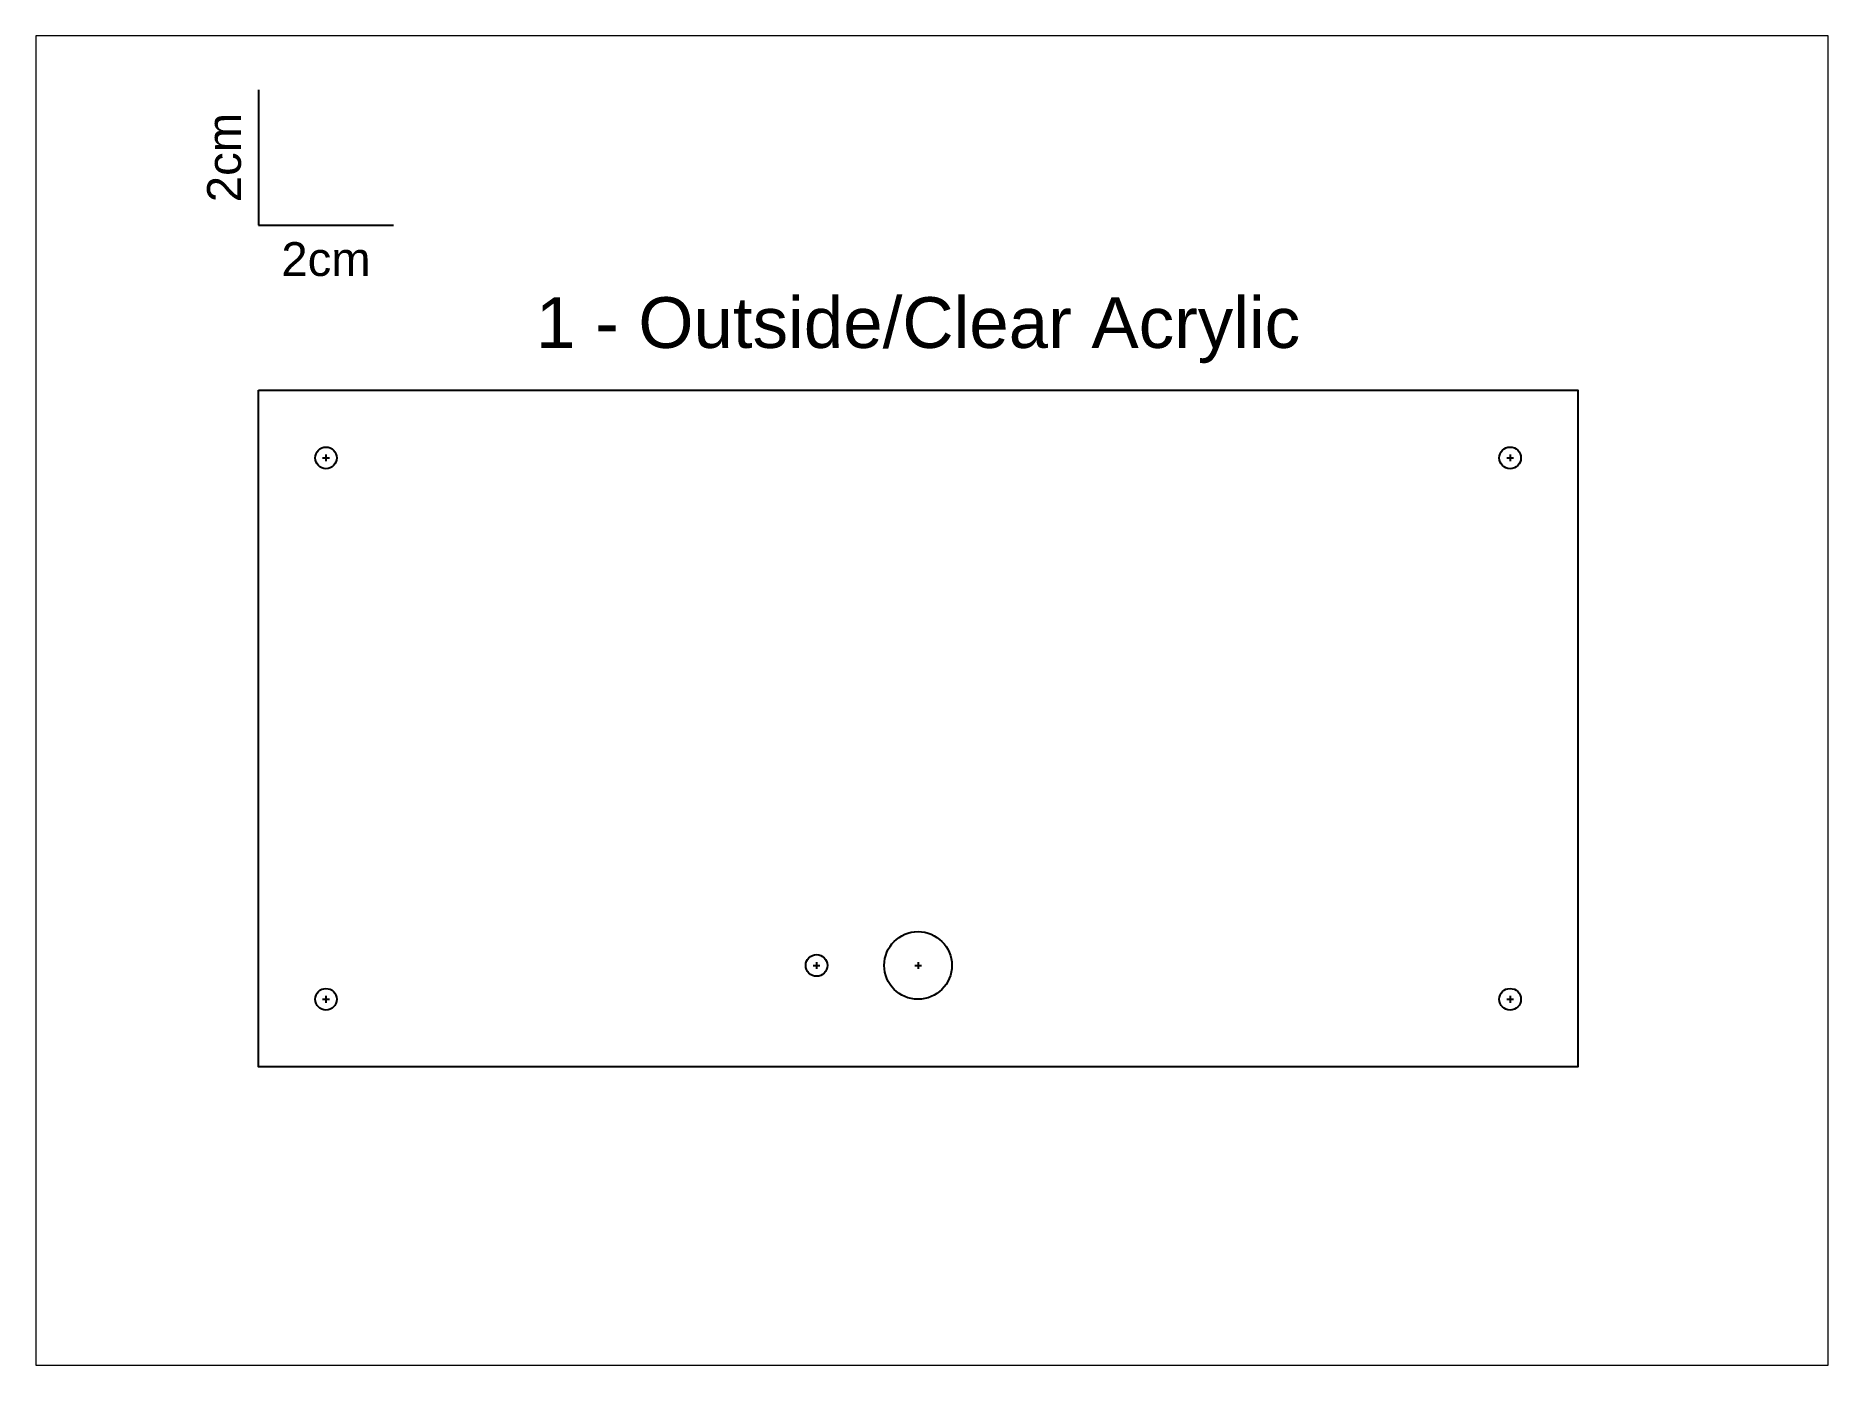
# Paper-space layout 'Layer1' of a CAD drawing. Header units: inches. Extents: x 0.1 to 10.5, y 0.2 to 7.9.
# The model-space entities are those that its viewports show. They can reach past a viewport. Long polylines and large blocks are cut down to what shows.
import ezdxf
from ezdxf.enums import TextEntityAlignment as Align

# ---------------------------------------------------------------- set-up
doc = ezdxf.new("R2010")
doc.units = ezdxf.units.IN
doc.header["$MEASUREMENT"] = 0
for name, color, linetype in [('Annotation', 253, 'Continuous'), ('centerline', 4, 'Continuous'), ('part', 2, 'Continuous')]:
    doc.layers.add(name, color=color, linetype=linetype)
doc.styles.get("Standard").update_dxf_attribs({"font": 'arial.ttf'})

# ---------------------------------------------------------------- blocks, each defined once
blk = doc.blocks.new('layer1')
at = {"layer": 'centerline'}
for p, q in [((0.95, -1), (1.05, -1)), ((1, -0.95), (1, -1.05)), ((18.45, -1), (18.55, -1)), ((18.5, -0.95), (18.5, -1.05)), ((8.25, -8.45), (8.25, -8.55)), ((9.75, -8.45), (9.75, -8.55)), ((8.2, -8.5), (8.3, -8.5)), ((9.7, -8.5), (9.8, -8.5)), ((0.95, -9), (1.05, -9)), ((1, -8.95), (1, -9.05)), ((18.45, -9), (18.55, -9)), ((18.5, -8.95), (18.5, -9.05))]:
    blk.add_line(p, q, dxfattribs=at)
at = {"layer": 'part'}
blk.add_lwpolyline([(0, 0), (19.5, 0), (19.5, -10), (0, -10)], close=True, dxfattribs=at)
for centre, radius in [((1, -1), 0.16), ((18.5, -1), 0.16), ((9.75, -8.5), 0.5), ((8.25, -8.5), 0.16), ((1, -9), 0.16), ((18.5, -9), 0.16)]:
    blk.add_circle(centre, radius, dxfattribs=at)
at = {"layer": 'Annotation'}
blk.add_text('1 - Outside/Clear Acrylic', height=0.75, dxfattribs=at).set_placement((9.75, 1), align=Align.MIDDLE_CENTER)

msp = doc.modelspace()

# ---------------------------------------------------------------- linework, layer by layer
at = {"layer": 'Annotation'}
for p, q in [((47.5, 84.198), (47.5, 82.198)), ((47.5, 82.198), (49.5, 82.198))]:
    msp.add_line(p, q, dxfattribs=at)

# ---------------------------------------------------------------- block references
msp.add_blockref('layer1', (47.5, 79.76))

# ---------------------------------------------------------------- texts
at = {"layer": 'Annotation', "insert": (47.25, 83.198), "char_height": 0.5, "attachment_point": 8, "rotation": 90}
msp.add_mtext_dynamic_manual_height_columns('2cm', width=1.66758, gutter_width=48.065, heights=[0], dxfattribs=at)
at = {"layer": 'Annotation', "insert": (48.5, 81.948), "char_height": 0.5, "attachment_point": 2}
msp.add_mtext_dynamic_manual_height_columns('2cm', width=1.66758, gutter_width=48.065, heights=[0], dxfattribs=at)

psp = doc.layouts.new('Layer1')

# ---------------------------------------------------------------- viewports
at = {"layer": '0'}
psp.add_viewport(center=(5.332, 4.049), size=(10.428, 7.73357), view_center_point=(57.457, 75.174), view_height=19.64327, dxfattribs=at)

doc.saveas('drawing.dxf')
